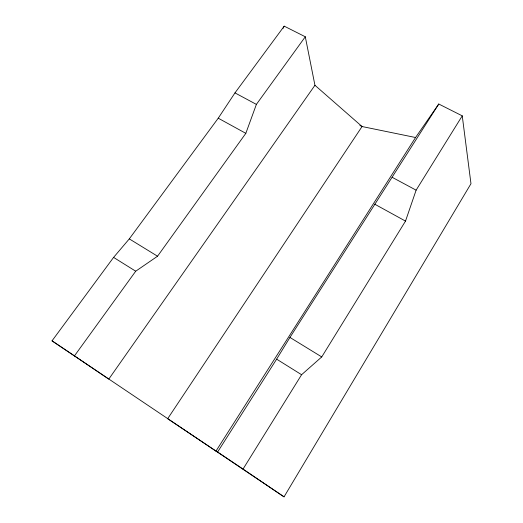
<?xml version="1.0" encoding="UTF-8"?>
<svg xmlns="http://www.w3.org/2000/svg" width="523" height="523" viewBox="0 0 523 523"><rect width="100%" height="100%" fill="white"/><g stroke="black" fill="none" stroke-linecap="round" stroke-linejoin="round"><path stroke-width="0.78" d="M462.247 115.851L470.975 183.717L284.035 496.85L243.032 469.072L301.588 374.723L321.743 356.928L405.515 221.098L416.118 190.169L462.247 115.851L438.771 104.018L415.55 137.516L215.979 451.094L167.667 418.72L362.06 126.533L415.55 137.516M52.025 340.846L74.449 355.895L135.712 271.208L157.547 256.218L245.823 133.345L256.381 104.391L305.295 36.773L284.211 26.15L234.971 92.891L218.241 118.191L129.299 238.887L113.589 257.401L52.025 340.846L284.035 496.85M283.133 28.327L284.211 26.15M215.979 451.094L217.62 452.009L276.634 359.151L289.951 337.433L438.771 104.018M305.295 36.773L314.944 85.282L108.784 379.123L74.449 355.895M359.889 125.396L362.06 126.533L314.944 85.282M234.971 92.891L256.381 104.391M392.185 177.317L416.118 190.169M218.241 118.191L245.823 133.345M374.677 204.153L405.515 221.098M129.299 238.887L157.547 256.218M289.951 337.433L321.743 356.928M113.589 257.401L135.712 271.208M276.634 359.151L301.588 374.723M217.62 452.009L243.032 469.072"/></g></svg>
